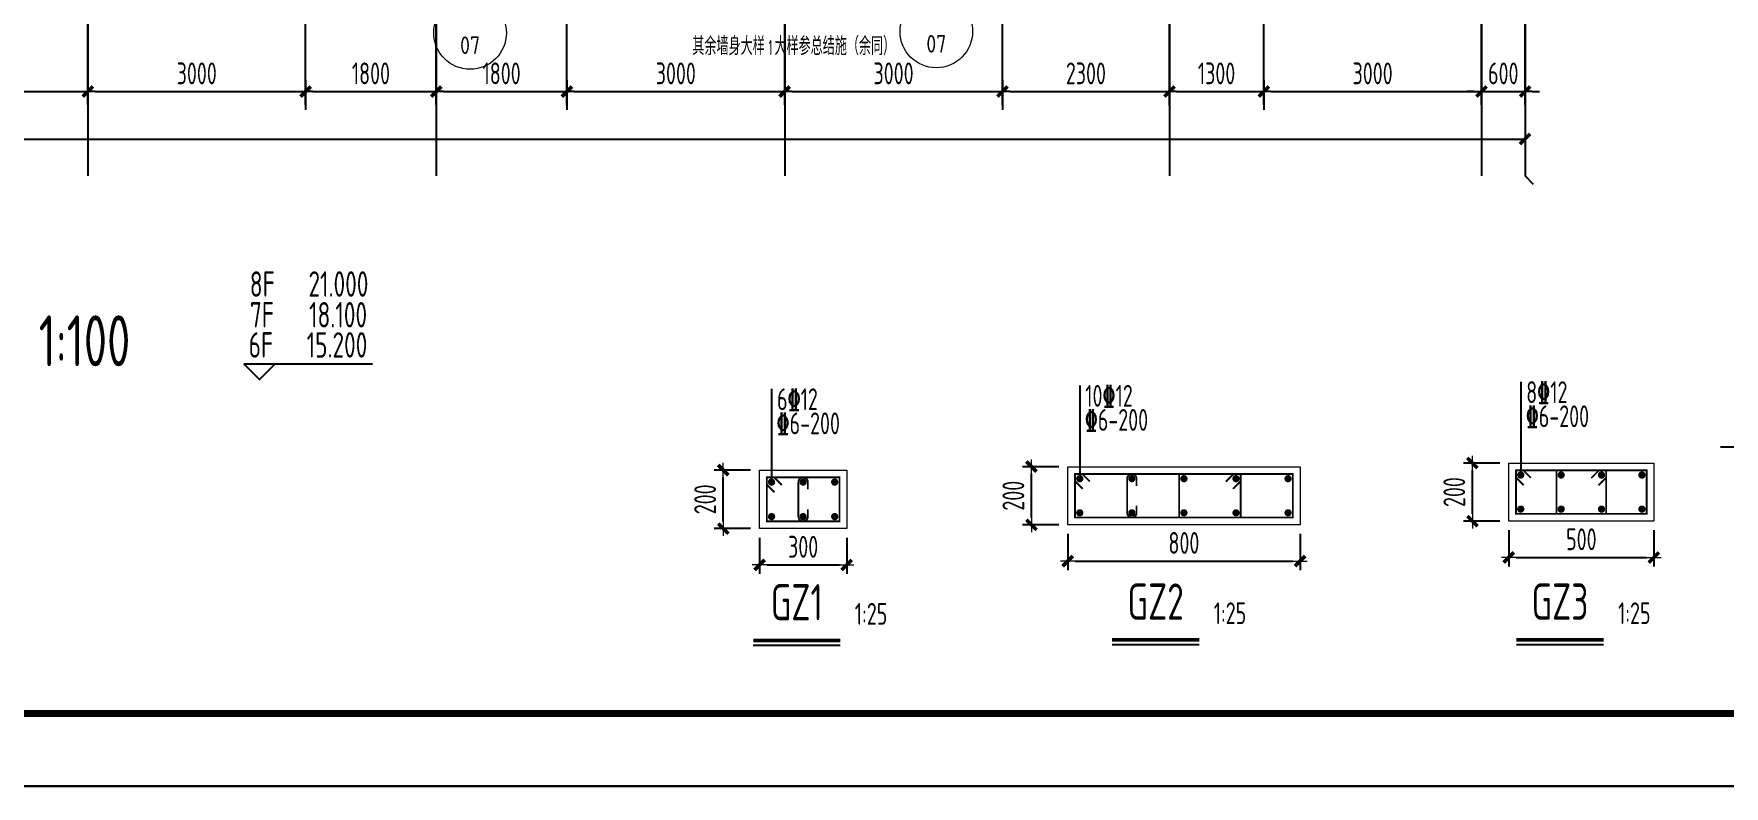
# Model space of a CAD drawing. Extents: x 580289 to 1106878, y -144605 to 78052.
# Drawn here: x 884227 to 907515, y -63697 to -53336 of the extents above; entities that cross this region are included whole.
import ezdxf
from ezdxf.enums import TextEntityAlignment as Align

# ---------------------------------------------------------------- set-up
doc = ezdxf.new("R2010")
doc.units = 0
doc.header["$LTSCALE"] = 100
doc.linetypes.add('2', pattern=[18.5, 12, -3, 0.5, -3])
doc.linetypes.add('CONTINOUS', pattern=[0])
doc.layers.get('0').update_dxf_attribs({"linetype": 'CONTINUOUS'})
doc.layers.get('Defpoints').update_dxf_attribs({"linetype": 'CONTINUOUS'})
for name, color, linetype in [('AXIS', 3, 'CONTINUOUS'), ('DIM', 3, 'CONTINUOUS'), ('jiangcha', 5, 'CONTINUOUS'), ('mid', 7, 'CONTINUOUS'), ('TEXT', 2, 'CONTINUOUS'), ('THICK', 6, 'CONTINUOUS'), ('THIN', 7, 'CONTINUOUS'), ('tm', 7, 'CONTINUOUS'), ('T图框', 7, 'CONTINUOUS'), ('图框', 254, 'CONTINUOUS'), ('网格', 253, '2')]:
    doc.layers.add(name, color=color, linetype=linetype)
for name, color, linetype, lineweight in [('DIM_IDEN', 1, 'CONTINUOUS', 18), ('REIN', 6, 'CONTINUOUS', 18), ('Z-柱大样外框', 7, 'CONTINUOUS', 18), ('Z-详图标注', 3, 'CONTINUOUS', 18)]:
    doc.layers.add(name, color=color, linetype=linetype, lineweight=lineweight)
doc.styles.add('_TCH_LABEL', font='tssdeng.shx', dxfattribs={"width": 0.7, "bigfont": 'tssdchn.shx'})
doc.styles.get("Standard").update_dxf_attribs({"font": 'tssdeng.shx', "width": 0.7, "bigfont": 'tssdchn.shx'})
doc.styles.add('TCCAD_Dimension', font='Tssdeng.shx', dxfattribs={"width": 0.7, "bigfont": 'tssdchn.shx'})
doc.styles.add('TSSD_Dimension', font='Tssdeng.shx', dxfattribs={"width": 0.7, "bigfont": 'tssdchn.shx'})
doc.dimstyles.new('TCCAD_25_100', dxfattribs={"dimtxt": 300, "dimasz": 100, "dimexe": 125, "dimexo": 125, "dimgap": 100, "dimtad": 1, "dimdec": 0, "dimlfac": 0.25, "dimzin": 0, "dimdsep": 46, "dimtxsty": 'TCCAD_Dimension', "dimblk": '_TCDBK25_100', "dimcen": 0, "dimclrt": 7, "dimadec": 0, "dimazin": 0, "dimtfac": 1, "dimtdec": 0, "dimtix": 1, "dimtmove": 2, "dimatfit": 3, "dimfxl": 1, "dimtolj": 1, "dimtzin": 0, "dimarcsym": 0})
doc.dimstyles.new('TSSD_100_100$0', dxfattribs={"dimtxt": 300, "dimasz": 100, "dimexe": 250, "dimexo": 250, "dimgap": 100, "dimtad": 1, "dimdec": 0, "dimzin": 0, "dimdsep": 46, "dimtxsty": 'TSSD_Dimension', "dimblk": '_TSDBK', "dimblk1": '_TSDBK', "dimblk2": '_TSDBK', "dimsah": 1, "dimcen": 0, "dimclrt": 7, "dimadec": 0, "dimazin": 0, "dimtfac": 1, "dimtdec": 0, "dimtix": 1, "dimtmove": 2, "dimatfit": 3, "dimldrblk": '_TSDBK', "dimfxl": 1, "dimtolj": 1, "dimtzin": 0, "dimarcsym": 0})

# ---------------------------------------------------------------- blocks, each defined once
blk = doc.blocks.new('A$C72C84CBD')
at = {"layer": '图框', "color": 0}
for points in [[(0, 0), (0, 59400), (84100, 59400), (84100, 0)], [(0, 0), (84100, 0), (84100, 59400), (0, 59400)]]:
    blk.add_lwpolyline(points, close=True, dxfattribs=at)
at = {"layer": '图框', "color": 0, "const_width": 100}
blk.add_lwpolyline([(2500, 1000), (83100, 1000), (83100, 58400), (2500, 58400)], close=True, dxfattribs=at)
blk = doc.blocks.new('图框')
at = {"layer": 'T图框', "color": 4}
blk.add_blockref('A$C72C84CBD', (602717, 102744), dxfattribs=at)
blk = doc.blocks.new('_TSDBK')
blk.add_line((-1, 0), (0, 0))
at = {"const_width": 0.5}
blk.add_lwpolyline([(-0.7, -0.7), (0.7, 0.7)], dxfattribs=at)
blk = doc.blocks.new('*D2037')
at = {"layer": 'Defpoints', "color": 0}
for p in [(1700, -9569), (4700, -9569), (4700, -9977)]:
    blk.add_point(p, dxfattribs=at)
at = {"layer": 'DIM', "color": 0, "lineweight": -2}
for p, q in [((1700, -9819), (1700, -10227)), ((1800, -9977), (4600, -9977)), ((4700, -9819), (4700, -10227))]:
    blk.add_line(p, q, dxfattribs=at)
at = {"layer": 'DIM', "color": 0, "lineweight": -2, "xscale": 100, "yscale": 100, "zscale": 100, "rotation": 180}
blk.add_blockref('_TSDBK', (1700, -9977), dxfattribs=at)
at = {"layer": 'DIM', "color": 0, "lineweight": -2, "xscale": 100, "yscale": 100, "zscale": 100}
blk.add_blockref('_TSDBK', (4700, -9977), dxfattribs=at)
at = {"layer": 'DIM', "color": 7, "insert": (3200, -9727), "char_height": 300, "attachment_point": 5, "style": 'TSSD_Dimension'}
blk.add_mtext('\\A1;3000', dxfattribs=at)
blk = doc.blocks.new('*D2038')
at = {"layer": 'Defpoints', "color": 0}
for p in [(4700, -9569), (7700, -9569), (7700, -9977)]:
    blk.add_point(p, dxfattribs=at)
at = {"layer": 'DIM', "color": 0, "lineweight": -2}
for p, q in [((4700, -9819), (4700, -10227)), ((4800, -9977), (7600, -9977)), ((7700, -9819), (7700, -10227))]:
    blk.add_line(p, q, dxfattribs=at)
at = {"layer": 'DIM', "color": 0, "lineweight": -2, "xscale": 100, "yscale": 100, "zscale": 100, "rotation": 180}
blk.add_blockref('_TSDBK', (4700, -9977), dxfattribs=at)
at = {"layer": 'DIM', "color": 0, "lineweight": -2, "xscale": 100, "yscale": 100, "zscale": 100}
blk.add_blockref('_TSDBK', (7700, -9977), dxfattribs=at)
at = {"layer": 'DIM', "color": 7, "insert": (6200, -9727), "char_height": 300, "attachment_point": 5, "style": 'TSSD_Dimension'}
blk.add_mtext('\\A1;3000', dxfattribs=at)
blk = doc.blocks.new('*D2039')
at = {"layer": 'Defpoints', "color": 0}
for p in [(7700, -9569), (9500, -9569), (9500, -9977)]:
    blk.add_point(p, dxfattribs=at)
at = {"layer": 'DIM', "color": 0, "lineweight": -2}
for p, q in [((7700, -9819), (7700, -10227)), ((7800, -9977), (9400, -9977)), ((9500, -9819), (9500, -10227))]:
    blk.add_line(p, q, dxfattribs=at)
at = {"layer": 'DIM', "color": 0, "lineweight": -2, "xscale": 100, "yscale": 100, "zscale": 100, "rotation": 180}
blk.add_blockref('_TSDBK', (7700, -9977), dxfattribs=at)
at = {"layer": 'DIM', "color": 0, "lineweight": -2, "xscale": 100, "yscale": 100, "zscale": 100}
blk.add_blockref('_TSDBK', (9500, -9977), dxfattribs=at)
at = {"layer": 'DIM', "color": 7, "insert": (8600, -9727), "char_height": 300, "attachment_point": 5, "style": 'TSSD_Dimension'}
blk.add_mtext('\\A1;1800', dxfattribs=at)
blk = doc.blocks.new('*D2040')
at = {"layer": 'Defpoints', "color": 0}
for p in [(9500, -9569), (11300, -9569), (11300, -9977)]:
    blk.add_point(p, dxfattribs=at)
at = {"layer": 'DIM', "color": 0, "lineweight": -2}
for p, q in [((9500, -9819), (9500, -10227)), ((9600, -9977), (11200, -9977)), ((11300, -9819), (11300, -10227))]:
    blk.add_line(p, q, dxfattribs=at)
at = {"layer": 'DIM', "color": 0, "lineweight": -2, "xscale": 100, "yscale": 100, "zscale": 100, "rotation": 180}
blk.add_blockref('_TSDBK', (9500, -9977), dxfattribs=at)
at = {"layer": 'DIM', "color": 0, "lineweight": -2, "xscale": 100, "yscale": 100, "zscale": 100}
blk.add_blockref('_TSDBK', (11300, -9977), dxfattribs=at)
at = {"layer": 'DIM', "color": 7, "insert": (10400, -9727), "char_height": 300, "attachment_point": 5, "style": 'TSSD_Dimension'}
blk.add_mtext('\\A1;1800', dxfattribs=at)
blk = doc.blocks.new('*D2041')
at = {"layer": 'Defpoints', "color": 0}
for p in [(11300, -9569), (14300, -9569), (14300, -9977)]:
    blk.add_point(p, dxfattribs=at)
at = {"layer": 'DIM', "color": 0, "lineweight": -2}
for p, q in [((11300, -9819), (11300, -10227)), ((11400, -9977), (14200, -9977)), ((14300, -9819), (14300, -10227))]:
    blk.add_line(p, q, dxfattribs=at)
at = {"layer": 'DIM', "color": 0, "lineweight": -2, "xscale": 100, "yscale": 100, "zscale": 100, "rotation": 180}
blk.add_blockref('_TSDBK', (11300, -9977), dxfattribs=at)
at = {"layer": 'DIM', "color": 0, "lineweight": -2, "xscale": 100, "yscale": 100, "zscale": 100}
blk.add_blockref('_TSDBK', (14300, -9977), dxfattribs=at)
at = {"layer": 'DIM', "color": 7, "insert": (12800, -9727), "char_height": 300, "attachment_point": 5, "style": 'TSSD_Dimension'}
blk.add_mtext('\\A1;3000', dxfattribs=at)
blk = doc.blocks.new('*D2042')
at = {"layer": 'Defpoints', "color": 0}
for p in [(14300, -9569), (17300, -9569), (17300, -9977)]:
    blk.add_point(p, dxfattribs=at)
at = {"layer": 'DIM', "color": 0, "lineweight": -2}
for p, q in [((14300, -9819), (14300, -10227)), ((14400, -9977), (17200, -9977)), ((17300, -9819), (17300, -10227))]:
    blk.add_line(p, q, dxfattribs=at)
at = {"layer": 'DIM', "color": 0, "lineweight": -2, "xscale": 100, "yscale": 100, "zscale": 100, "rotation": 180}
blk.add_blockref('_TSDBK', (14300, -9977), dxfattribs=at)
at = {"layer": 'DIM', "color": 0, "lineweight": -2, "xscale": 100, "yscale": 100, "zscale": 100}
blk.add_blockref('_TSDBK', (17300, -9977), dxfattribs=at)
at = {"layer": 'DIM', "color": 7, "insert": (15800, -9727), "char_height": 300, "attachment_point": 5, "style": 'TSSD_Dimension'}
blk.add_mtext('\\A1;3000', dxfattribs=at)
blk = doc.blocks.new('*D2043')
at = {"layer": 'Defpoints', "color": 0}
for p in [(17300, -9569), (19600, -9569), (19600, -9977)]:
    blk.add_point(p, dxfattribs=at)
at = {"layer": 'DIM', "color": 0, "lineweight": -2}
for p, q in [((17300, -9819), (17300, -10227)), ((17400, -9977), (19500, -9977)), ((19600, -9819), (19600, -10227))]:
    blk.add_line(p, q, dxfattribs=at)
at = {"layer": 'DIM', "color": 0, "lineweight": -2, "xscale": 100, "yscale": 100, "zscale": 100, "rotation": 180}
blk.add_blockref('_TSDBK', (17300, -9977), dxfattribs=at)
at = {"layer": 'DIM', "color": 0, "lineweight": -2, "xscale": 100, "yscale": 100, "zscale": 100}
blk.add_blockref('_TSDBK', (19600, -9977), dxfattribs=at)
at = {"layer": 'DIM', "color": 7, "insert": (18450, -9727), "char_height": 300, "attachment_point": 5, "style": 'TSSD_Dimension'}
blk.add_mtext('\\A1;2300', dxfattribs=at)
blk = doc.blocks.new('*D2044')
at = {"layer": 'Defpoints', "color": 0}
for p in [(19600, -9569), (20900, -9569), (20900, -9977)]:
    blk.add_point(p, dxfattribs=at)
at = {"layer": 'DIM', "color": 0, "lineweight": -2}
for p, q in [((19600, -9819), (19600, -10227)), ((19700, -9977), (20800, -9977)), ((20900, -9819), (20900, -10227))]:
    blk.add_line(p, q, dxfattribs=at)
at = {"layer": 'DIM', "color": 0, "lineweight": -2, "xscale": 100, "yscale": 100, "zscale": 100, "rotation": 180}
blk.add_blockref('_TSDBK', (19600, -9977), dxfattribs=at)
at = {"layer": 'DIM', "color": 0, "lineweight": -2, "xscale": 100, "yscale": 100, "zscale": 100}
blk.add_blockref('_TSDBK', (20900, -9977), dxfattribs=at)
at = {"layer": 'DIM', "color": 7, "insert": (20250, -9727), "char_height": 300, "attachment_point": 5, "style": 'TSSD_Dimension'}
blk.add_mtext('\\A1;1300', dxfattribs=at)
blk = doc.blocks.new('*D2045')
at = {"layer": 'Defpoints', "color": 0}
for p in [(20900, -9569), (23900, -9569), (23900, -9977)]:
    blk.add_point(p, dxfattribs=at)
at = {"layer": 'DIM', "color": 0, "lineweight": -2}
for p, q in [((20900, -9819), (20900, -10227)), ((21000, -9977), (23800, -9977)), ((23900, -9819), (23900, -10227))]:
    blk.add_line(p, q, dxfattribs=at)
at = {"layer": 'DIM', "color": 0, "lineweight": -2, "xscale": 100, "yscale": 100, "zscale": 100, "rotation": 180}
blk.add_blockref('_TSDBK', (20900, -9977), dxfattribs=at)
at = {"layer": 'DIM', "color": 0, "lineweight": -2, "xscale": 100, "yscale": 100, "zscale": 100}
blk.add_blockref('_TSDBK', (23900, -9977), dxfattribs=at)
at = {"layer": 'DIM', "color": 7, "insert": (22400, -9727), "char_height": 300, "attachment_point": 5, "style": 'TSSD_Dimension'}
blk.add_mtext('\\A1;3000', dxfattribs=at)
blk = doc.blocks.new('*D2046')
at = {"layer": 'Defpoints', "color": 0}
for p in [(23900, -9569), (24500, -9569), (24500, -9977)]:
    blk.add_point(p, dxfattribs=at)
at = {"layer": 'DIM', "color": 0, "lineweight": -2}
for p, q in [((23800, -9977), (23700, -9977)), ((23900, -9819), (23900, -10227)), ((23900, -9977), (24500, -9977)), ((24500, -9819), (24500, -10227)), ((24600, -9977), (24700, -9977))]:
    blk.add_line(p, q, dxfattribs=at)
at = {"layer": 'DIM', "color": 0, "lineweight": -2, "xscale": 100, "yscale": 100, "zscale": 100}
blk.add_blockref('_TSDBK', (23900, -9977), dxfattribs=at)
at = {"layer": 'DIM', "color": 0, "lineweight": -2, "xscale": 100, "yscale": 100, "zscale": 100, "rotation": 180}
blk.add_blockref('_TSDBK', (24500, -9977), dxfattribs=at)
at = {"layer": 'DIM', "color": 7, "insert": (24200, -9727), "char_height": 300, "attachment_point": 5, "style": 'TSSD_Dimension'}
blk.add_mtext('\\A1;600', dxfattribs=at)
blk = doc.blocks.new('*D2047')
at = {"layer": 'Defpoints', "color": 0}
for p in [(-24700, -10476), (24500, -10356), (24500, -10631)]:
    blk.add_point(p, dxfattribs=at)
at = {"layer": 'DIM', "color": 0, "lineweight": -2}
for p, q in [((-24600, -10631), (24400, -10631)), ((24500, -10606), (24500, -10881)), ((-24700, -10726), (-24700, -10881))]:
    blk.add_line(p, q, dxfattribs=at)
at = {"layer": 'DIM', "color": 0, "lineweight": -2, "xscale": 100, "yscale": 100, "zscale": 100, "rotation": 180}
blk.add_blockref('_TSDBK', (-24700, -10631), dxfattribs=at)
at = {"layer": 'DIM', "color": 0, "lineweight": -2, "xscale": 100, "yscale": 100, "zscale": 100}
blk.add_blockref('_TSDBK', (24500, -10631), dxfattribs=at)
at = {"layer": 'DIM', "color": 7, "insert": (-100, -10381), "char_height": 300, "attachment_point": 5, "style": 'TSSD_Dimension'}
blk.add_mtext('\\A1;49200', dxfattribs=at)
blk = doc.blocks.new('_TCDBK25_100')
blk.add_line((-1, 0), (1, 0))
at = {"const_width": 0.5}
blk.add_lwpolyline([(-0.7, -0.7), (0.7, 0.7)], dxfattribs=at)
blk = doc.blocks.new('*D1199')
at = {"layer": 'Defpoints', "color": 0}
for p in [(894226, -60150), (895426, -60150), (895426, -60650)]:
    blk.add_point(p, dxfattribs=at)
at = {"layer": 'Z-详图标注', "color": 0, "lineweight": -2}
for p, q in [((894226, -60275), (894226, -60775)), ((895426, -60275), (895426, -60775)), ((894326, -60650), (895326, -60650))]:
    blk.add_line(p, q, dxfattribs=at)
at = {"layer": 'Z-详图标注', "color": 0, "lineweight": -2, "xscale": 100, "yscale": 100, "zscale": 100, "rotation": 180}
blk.add_blockref('_TCDBK25_100', (894226, -60650), dxfattribs=at)
at = {"layer": 'Z-详图标注', "color": 0, "lineweight": -2, "xscale": 100, "yscale": 100, "zscale": 100}
blk.add_blockref('_TCDBK25_100', (895426, -60650), dxfattribs=at)
at = {"layer": 'Z-详图标注', "color": 7, "insert": (894826, -60400), "char_height": 300, "attachment_point": 5, "style": 'TCCAD_Dimension'}
blk.add_mtext('\\A1;300', dxfattribs=at)
blk = doc.blocks.new('*D1200')
at = {"layer": 'Defpoints', "color": 0}
for p in [(893726, -59344), (894226, -59344), (894226, -60150)]:
    blk.add_point(p, dxfattribs=at)
at = {"layer": 'Z-详图标注', "color": 0, "lineweight": -2}
for p, q in [((894101, -59344), (893601, -59344)), ((893726, -60050), (893726, -59444)), ((894101, -60150), (893601, -60150))]:
    blk.add_line(p, q, dxfattribs=at)
at = {"layer": 'Z-详图标注', "color": 0, "lineweight": -2, "xscale": 100, "yscale": 100, "zscale": 100}
for p, rotation in [((893726, -59344), 90), ((893726, -60150), 270)]:
    blk.add_blockref('_TCDBK25_100', p, dxfattribs=dict(at, rotation=rotation))
at = {"layer": 'Z-详图标注', "color": 7, "insert": (893476, -59747), "char_height": 300, "attachment_point": 5, "rotation": 90, "style": 'TCCAD_Dimension'}
blk.add_mtext('\\A1;200', dxfattribs=at)
blk = doc.blocks.new('*D1201')
at = {"layer": 'Defpoints', "color": 0}
for p in [(898472, -60097), (901672, -60097), (901672, -60597)]:
    blk.add_point(p, dxfattribs=at)
at = {"layer": 'Z-详图标注', "color": 0, "lineweight": -2}
for p, q in [((898472, -60222), (898472, -60722)), ((901672, -60222), (901672, -60722)), ((898572, -60597), (901572, -60597))]:
    blk.add_line(p, q, dxfattribs=at)
at = {"layer": 'Z-详图标注', "color": 0, "lineweight": -2, "xscale": 100, "yscale": 100, "zscale": 100, "rotation": 180}
blk.add_blockref('_TCDBK25_100', (898472, -60597), dxfattribs=at)
at = {"layer": 'Z-详图标注', "color": 0, "lineweight": -2, "xscale": 100, "yscale": 100, "zscale": 100}
blk.add_blockref('_TCDBK25_100', (901672, -60597), dxfattribs=at)
at = {"layer": 'Z-详图标注', "color": 7, "insert": (900072, -60347), "char_height": 300, "attachment_point": 5, "style": 'TCCAD_Dimension'}
blk.add_mtext('\\A1;800', dxfattribs=at)
blk = doc.blocks.new('*D1202')
at = {"layer": 'Defpoints', "color": 0}
for p in [(897972, -59297), (898472, -59297), (898472, -60097)]:
    blk.add_point(p, dxfattribs=at)
at = {"layer": 'Z-详图标注', "color": 0, "lineweight": -2}
for p, q in [((898347, -59297), (897847, -59297)), ((897972, -59997), (897972, -59397)), ((898347, -60097), (897847, -60097))]:
    blk.add_line(p, q, dxfattribs=at)
at = {"layer": 'Z-详图标注', "color": 0, "lineweight": -2, "xscale": 100, "yscale": 100, "zscale": 100}
for p, rotation in [((897972, -59297), 90), ((897972, -60097), 270)]:
    blk.add_blockref('_TCDBK25_100', p, dxfattribs=dict(at, rotation=rotation))
at = {"layer": 'Z-详图标注', "color": 7, "insert": (897722, -59697), "char_height": 300, "attachment_point": 5, "rotation": 90, "style": 'TCCAD_Dimension'}
blk.add_mtext('\\A1;200', dxfattribs=at)
blk = doc.blocks.new('*D1203')
at = {"layer": 'Defpoints', "color": 0}
for p in [(904547, -60047), (906547, -60047), (906547, -60547)]:
    blk.add_point(p, dxfattribs=at)
at = {"layer": 'Z-详图标注', "color": 0, "lineweight": -2}
for p, q in [((904547, -60172), (904547, -60672)), ((906547, -60172), (906547, -60672)), ((904647, -60547), (906447, -60547))]:
    blk.add_line(p, q, dxfattribs=at)
at = {"layer": 'Z-详图标注', "color": 0, "lineweight": -2, "xscale": 100, "yscale": 100, "zscale": 100, "rotation": 180}
blk.add_blockref('_TCDBK25_100', (904547, -60547), dxfattribs=at)
at = {"layer": 'Z-详图标注', "color": 0, "lineweight": -2, "xscale": 100, "yscale": 100, "zscale": 100}
blk.add_blockref('_TCDBK25_100', (906547, -60547), dxfattribs=at)
at = {"layer": 'Z-详图标注', "color": 7, "insert": (905547, -60297), "char_height": 300, "attachment_point": 5, "style": 'TCCAD_Dimension'}
blk.add_mtext('\\A1;500', dxfattribs=at)
blk = doc.blocks.new('*D1204')
at = {"layer": 'Defpoints', "color": 0}
for p in [(904047, -59247), (904547, -59247), (904547, -60047)]:
    blk.add_point(p, dxfattribs=at)
at = {"layer": 'Z-详图标注', "color": 0, "lineweight": -2}
for p, q in [((904422, -59247), (903922, -59247)), ((904047, -59947), (904047, -59347)), ((904422, -60047), (903922, -60047))]:
    blk.add_line(p, q, dxfattribs=at)
at = {"layer": 'Z-详图标注', "color": 0, "lineweight": -2, "xscale": 100, "yscale": 100, "zscale": 100}
for p, rotation in [((904047, -59247), 90), ((904047, -60047), 270)]:
    blk.add_blockref('_TCDBK25_100', p, dxfattribs=dict(at, rotation=rotation))
at = {"layer": 'Z-详图标注', "color": 7, "insert": (903797, -59647), "char_height": 300, "attachment_point": 5, "rotation": 90, "style": 'TCCAD_Dimension'}
blk.add_mtext('\\A1;200', dxfattribs=at)
blk = doc.blocks.new('biaozhun2')
at = {"layer": 'AXIS'}
for p, q in [((4700, -7138.2), (4700, -11138.2)), ((9500, -7138.2), (9500, -11138.2)), ((14300, -7138.2), (14300, -11138.2)), ((19600, -7138.2), (19600, -11138.2)), ((23900, -7138.2), (23900, -11138.2)), ((24500, -7138.2), (24500, -11138.2)), ((24617.2, -11255.4), (24500, -11138.2))]:
    blk.add_line(p, q, dxfattribs=at)
at = {"layer": '网格'}
for p, q in [((7700, -10158), (7700, 9321.7)), ((11300, -10158), (11300, 9321.7)), ((4700, -10158), (4700, 8494.5)), ((9500, -10158), (9500, 8494.5)), ((14300, -10158), (14300, 8494.5)), ((23900, -10158), (23900, 8494.5)), ((24500, -10158), (24500, 8494.5)), ((17300, -10158), (17300, 100)), ((20900, -10158), (20900, 100)), ((19600, -10170.9), (19600, -1898.7))]:
    blk.add_line(p, q, dxfattribs=at)
at = {"layer": 'DIM'}
for base, p1, p2, picture, middle in [((4700, -9976.8), (1700, -9569), (4700, -9569), '*D2037', (3200, -9726.8)), ((7700, -9976.8), (4700, -9569), (7700, -9569), '*D2038', (6200, -9726.8)), ((9500, -9976.8), (7700, -9569), (9500, -9569), '*D2039', (8600, -9726.8)), ((11300, -9976.8), (9500, -9569), (11300, -9569), '*D2040', (10400, -9726.8)), ((14300, -9976.8), (11300, -9569), (14300, -9569), '*D2041', (12800, -9726.8)), ((17300, -9976.8), (14300, -9569), (17300, -9569), '*D2042', (15800, -9726.8)), ((19600, -9976.8), (17300, -9569), (19600, -9569), '*D2043', (18450, -9726.8)), ((20900, -9976.8), (19600, -9569), (20900, -9569), '*D2044', (20250, -9726.8)), ((23900, -9976.8), (20900, -9569), (23900, -9569), '*D2045', (22400, -9726.8)), ((24500, -9976.8), (23900, -9569), (24500, -9569), '*D2046', (24200, -9726.8)), ((24500, -10631.2), (-24700, -10475.6), (24500, -10356.2), '*D2047', (-100, -10381.2))]:
    dim = blk.add_linear_dim(base=base, p1=p1, p2=p2, dimstyle='TSSD_100_100$0', dxfattribs=at)
    dim.commit()
    dim.dimension.update_dxf_attribs({"geometry": picture, "text_midpoint": middle})

msp = doc.modelspace()

# ---------------------------------------------------------------- linework, layer by layer
at = {"layer": 'DIM_IDEN', "color": 3}
for centre in [(890237.5, -53323.6), (896660.7, -53304.5)]:
    msp.add_circle(centre, 500, dxfattribs=at)
at = {"layer": 'mid'}
msp.add_line((909115.6, -59029.5), (907463.3, -59029.5), dxfattribs=at)
at = {"layer": 'REIN', "color": 210, "const_width": 25}
for points in [[(898678, -59603.4), (898571.9, -59497.3), (898571.9, -59397.3), (901571.9, -59397.3), (901571.9, -59997.4), (898571.9, -59997.4), (898571.9, -59397.3), (898671.9, -59397.3), (898778, -59503.4)], [(904753.2, -59553.1), (904647.1, -59447), (904647.1, -59347), (906447, -59347), (906447, -59947), (904647.1, -59947), (904647.1, -59347), (904747.1, -59347), (904853.2, -59453.1)], [(894431.9, -59650.4), (894325.8, -59544.4), (894325.8, -59444.4), (895325.8, -59444.4), (895325.8, -60049.6), (894325.8, -60049.6), (894325.8, -59444.4), (894425.8, -59444.4), (894531.9, -59550.4)]]:
    msp.add_lwpolyline(points, dxfattribs=at)
at = {"layer": 'REIN', "color": 6, "const_width": 25}
for points in [[(899419.4, -59832.4), (899419.4, -59932.4, -1), (899289.4, -59932.4), (899289.4, -59462.3, -1), (899419.4, -59462.3), (899419.4, -59562.3)], [(894890.8, -59884.6), (894890.8, -59984.6, -1), (894760.8, -59984.6), (894760.8, -59509.4, -1), (894890.8, -59509.4), (894890.8, -59609.4)]]:
    msp.add_lwpolyline(points, format="xyb", dxfattribs=at)
for points in [[(900648.3, -59503.4), (900754.4, -59397.3), (900854.4, -59397.3), (900854.4, -59997.4), (900006.9, -59997.4), (900006.9, -59397.3), (900854.4, -59397.3), (900854.4, -59497.3), (900748.3, -59603.4)], [(905684.3, -59453.1), (905790.4, -59347), (905890.4, -59347), (905890.4, -59947), (905203.7, -59947), (905203.7, -59347), (905890.4, -59347), (905890.4, -59447), (905784.3, -59553.1)]]:
    msp.add_lwpolyline(points, dxfattribs=at)
at = {"layer": 'REIN', "color": 6, "const_width": 50}
for points in [[(904687.1, -59412, 1), (904737.1, -59412, 1)], [(905243.7, -59412, 1), (905293.7, -59412, 1)], [(905800.4, -59412, 1), (905850.4, -59412, 1)], [(906357, -59412, 1), (906407, -59412, 1)], [(894365.8, -59509.4, 1), (894415.8, -59509.4, 1)], [(894800.8, -59509.4, 1), (894850.8, -59509.4, 1)], [(895235.8, -59509.4, 1), (895285.8, -59509.4, 1)], [(898611.9, -59462.3, 1), (898661.9, -59462.3, 1)], [(899329.4, -59462.3, 1), (899379.4, -59462.3, 1)], [(900046.9, -59462.3, 1), (900096.9, -59462.3, 1)], [(900764.4, -59462.3, 1), (900814.4, -59462.3, 1)], [(901481.9, -59462.3, 1), (901531.9, -59462.3, 1)], [(904687.1, -59882, 1), (904737.1, -59882, 1)], [(905243.7, -59882, 1), (905293.7, -59882, 1)], [(905800.4, -59882, 1), (905850.4, -59882, 1)], [(906357, -59882, 1), (906407, -59882, 1)], [(894365.8, -59984.6, 1), (894415.8, -59984.6, 1)], [(894800.8, -59984.6, 1), (894850.8, -59984.6, 1)], [(895235.8, -59984.6, 1), (895285.8, -59984.6, 1)], [(898611.9, -59932.4, 1), (898661.9, -59932.4, 1)], [(899329.4, -59932.4, 1), (899379.4, -59932.4, 1)], [(900046.9, -59932.4, 1), (900096.9, -59932.4, 1)], [(900764.4, -59932.4, 1), (900814.4, -59932.4, 1)], [(901481.9, -59932.4, 1), (901531.9, -59932.4, 1)]]:
    msp.add_lwpolyline(points, format="xyb", close=True, dxfattribs=at)
at = {"layer": 'TEXT'}
for p, q in [((898637.7, -58177.3), (898636.9, -59447.4)), ((904712.9, -58127), (904712, -59397.1)), ((894391.6, -58224.4), (894390.7, -59494.5))]:
    msp.add_line(p, q, dxfattribs=at)
at = {"layer": 'THICK', "const_width": 50}
for points in [[(894137.8, -61689), (895337.8, -61689)], [(899082.4, -61680.3), (900282.4, -61680.3)], [(904652.5, -61680.3), (905852.5, -61680.3)]]:
    msp.add_lwpolyline(points, dxfattribs=at)
at = {"layer": 'THIN'}
for p, q in [((894137.8, -61754), (895337.8, -61754)), ((899082.4, -61745.3), (900282.4, -61745.3)), ((904652.5, -61745.3), (905852.5, -61745.3))]:
    msp.add_line(p, q, dxfattribs=at)
at = {"layer": 'tm', "linetype": 'CONTINOUS'}
msp.add_lwpolyline([(888891.2, -57884.7), (887125.8, -57884.7), (887335.8, -58094.7), (887545.8, -57884.7)], dxfattribs=at)
at = {"layer": 'Z-柱大样外框'}
for points in [[(894225.8, -59344.4), (895425.8, -59344.4), (895425.8, -60149.6), (894225.8, -60149.6)], [(898471.9, -59297.3), (901671.9, -59297.3), (901671.9, -60097.4), (898471.9, -60097.4)], [(904547.1, -60047), (904547.1, -59247), (906547, -59247), (906547, -60047)]]:
    msp.add_lwpolyline(points, close=True, dxfattribs=at)

# ---------------------------------------------------------------- block references
at = {"layer": 'jiangcha'}
msp.add_blockref('biaozhun2', (880271.6, -44153.9), dxfattribs=at)
at = {"layer": 'T图框'}
msp.add_blockref('图框', (245976.7, -166440.6), dxfattribs=at)

# ---------------------------------------------------------------- texts
at = {"layer": 'DIM_IDEN', "color": 7, "style": '_TCH_LABEL', "width": 0.866667}
for p, p2 in [((890100.1, -53614.6), (890374.9, -53614.6)), ((896523.3, -53595.4), (896798.1, -53595.4))]:
    msp.add_text('07', height=242.45, dxfattribs=at).set_placement(p, p2, align=Align.FIT)
at = {"layer": 'DIM_IDEN', "color": 7, "style": '_TCH_LABEL'}
for s, height, width, p in [('其余墙身大样', 250, 0.7, (893300, -53629.5)), ('1', 212.5, 0.494118, (894350, -53629.5)), ('大样参总结施（余同）', 250, 0.7, (894430.8, -53629.5))]:
    msp.add_text(s, height=height, dxfattribs=dict(at, width=width)).set_placement(p)
at = {"layer": 'TEXT', "width": 0.7}
for s, height, p in [('1:100', 700, (884295.8, -57913.9)), ('6%%13212', 300, (894466.5, -58518.6)), ('10%%13212', 300, (898712.6, -58471.6)), ('8%%13212', 300, (904787.8, -58421.2)), ('%%1326-200', 300, (904781.2, -58753)), ('%%1326-200', 300, (894459.9, -58850.4)), ('%%1326-200', 300, (898706, -58803.3))]:
    msp.add_text(s, height=height, dxfattribs=at).set_placement(p)
for s, p in [('GZ1', (894737.8, -61564)), ('GZ2', (899682.4, -61555.3)), ('GZ3', (905252.5, -61555.3))]:
    msp.add_text(s, height=500, dxfattribs=at).set_placement(p, align=Align.BOTTOM_CENTER)
for p in [(895537.8, -61564), (900482.4, -61555.3), (906052.5, -61555.3)]:
    msp.add_text('1:25', height=300, dxfattribs=at).set_placement(p, align=Align.BOTTOM_LEFT)
at = {"layer": 'tm', "width": 0.7}
for s, p in [('8F', (887375.4, -56781.6)), ('21.000', (888424.1, -56781.6, 2763.3)), ('7F', (887370.2, -57204.4)), ('18.100', (888418.9, -57204.4, 2763.3)), ('6F', (887355.3, -57620, -1381.6)), ('15.200', (888404, -57620, 1381.6))]:
    msp.add_text(s, height=350, rotation=0, dxfattribs=at).set_placement(p, align=Align.MIDDLE)

# ---------------------------------------------------------------- dimensions: what is measured, and where the dimension line sits
at = {"layer": 'Z-详图标注'}
for base, p1, p2, picture, middle in [((904047.1, -59247), (904547.1, -60047), (904547.1, -59247), '*D1204', (903797.1, -59647)), ((897971.9, -59297.3), (898471.9, -60097.4), (898471.9, -59297.3), '*D1202', (897721.9, -59697.4))]:
    dim = msp.add_linear_dim(base=base, p1=p1, p2=p2, angle=90, dimstyle='TCCAD_25_100', dxfattribs=at)
    dim.commit()
    dim.dimension.update_dxf_attribs({"geometry": picture, "text_midpoint": middle})
dim = msp.add_linear_dim(base=(893725.8, -59344.4), p1=(894225.8, -60149.6), p2=(894225.8, -59344.4), angle=90, text='200', dimstyle='TCCAD_25_100', dxfattribs=at)
dim.commit()
dim.dimension.update_dxf_attribs({"geometry": '*D1200', "text_midpoint": (893475.8, -59747)})
for base, p1, p2, picture, middle in [((906547, -60547), (904547.1, -60047), (906547, -60047), '*D1203', (905547.1, -60297)), ((895425.8, -60649.6), (894225.8, -60149.6), (895425.8, -60149.6), '*D1199', (894825.8, -60399.6)), ((901671.9, -60597.4), (898471.9, -60097.4), (901671.9, -60097.4), '*D1201', (900071.9, -60347.4))]:
    dim = msp.add_linear_dim(base=base, p1=p1, p2=p2, dimstyle='TCCAD_25_100', dxfattribs=at)
    dim.commit()
    dim.dimension.update_dxf_attribs({"geometry": picture, "text_midpoint": middle})

doc.saveas('drawing.dxf')
